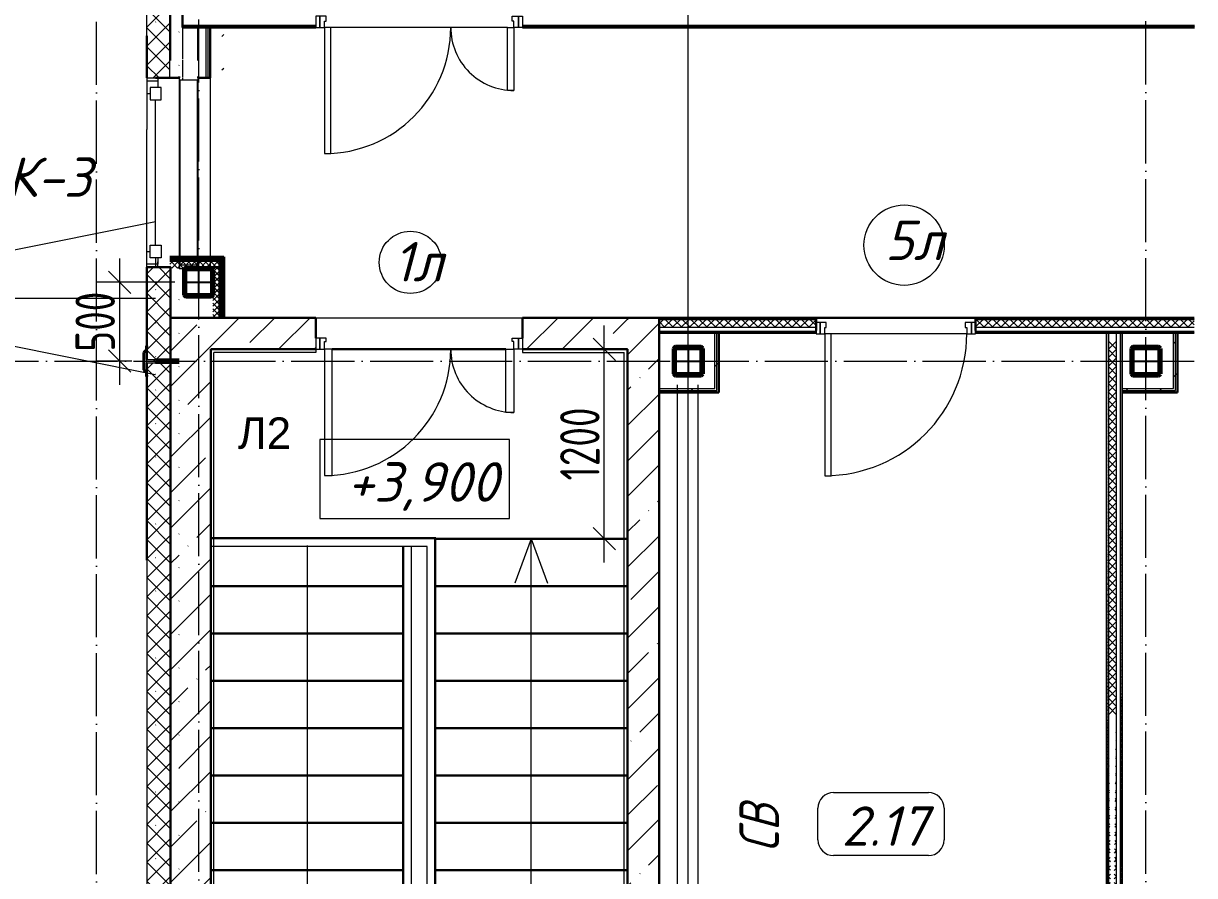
# Model space of a CAD drawing. Header units: millimetres. Extents: x -330955 to 144729, y -76510 to 25340.
# Drawn here: x 81484 to 88904, y 9025 to 14425 of the extents above; entities that cross this region are included whole.
import ezdxf
from ezdxf.enums import TextEntityAlignment as Align

# ---------------------------------------------------------------- set-up
doc = ezdxf.new("R2010")
doc.units = ezdxf.units.MM
doc.header["$LTSCALE"] = 20
for name, pattern in [('_ШПТ__20_т__2_5__Линия сетки', [25, 20, -2.5, 0, -2.5]), ('CENTER', [20, 15, -1.7, 1.6, -1.7]), ('CENTER2', [28.575, 19.05, -3.175, 3.175, -3.175]), ('GOST2.303 5', [24, 20, -1.5, 1, -1.5])]:
    doc.linetypes.add(name, pattern=pattern)
doc.layers.get('0').update_dxf_attribs({"lineweight": 0})
doc.layers.get('Defpoints').update_dxf_attribs({"color": 4})
for name, color, linetype, lineweight in [('F-670-M_FSP', 7, 'Continuous', 9), ('Высотные отметки', 7, 'Continuous', 9), ('Лестницы', 7, 'Continuous', 30), ('Марки помещений', 7, 'Continuous', 20), ('Обобщенные модели', 7, 'Continuous', 18), ('Оси', 7, 'CENTER2', 9), ('Перекрытия', 7, 'Continuous', 18), ('Размерные', 45, 'Continuous', 15), ('Размеры', 7, 'Continuous', 9), ('Средние', 142, 'Continuous', 30), ('Стены', 7, 'Continuous', 18), ('Стены разрез', 7, 'Continuous', 30), ('Стены штриховка', 7, 'Continuous', 9), ('Типовые аннотации', 7, 'Continuous', 18), ('Элементы узлов', 7, 'Continuous', 18)]:
    doc.layers.add(name, color=color, linetype=linetype, lineweight=lineweight)
doc.layers.add('PDF _Текст', color=7, linetype='Continuous')
for name, color, linetype, lineweight, true_color in [('Внутренние кромки', 7, 'Continuous', 9, 0x004000), ('Двери', 7, 'Continuous', 9, 0x804000), ('Импосты витража', 7, 'Continuous', 9, 0x004080), ('Каркас несущий', 7, 'Continuous', 18, 0x800040), ('Каркас_Импост', 7, 'Continuous', 9, 0x804000), ('Крыши', 7, 'Continuous', 9, 0x004000), ('Линии', 7, 'Continuous', 9, 0x00a600), ('Монтажный зазор', 7, 'Continuous', 9, 0x804000), ('Ограждение', 7, 'Continuous', 9, 0x408080), ('Окна', 7, 'Continuous', 13, 0x0080c0), ('Панель', 7, 'Continuous', 9, 0x804000), ('Поручни', 7, 'Continuous', 9, 0x408080), ('Скрытые грани', 7, 'Continuous', 18, 0x800040)]:
    doc.layers.add(name, color=color, linetype=linetype, lineweight=lineweight, true_color=true_color)
doc.layers.add('Вспомогательные', color=6, linetype='Continuous', plot=False)
doc.styles.add('GOST 2.304', font='CS_Gost2304.shx', dxfattribs={"oblique": 15})
doc.styles.add('GOST Common_2', font='gost-common.ttf', dxfattribs={"width": 0.9, "height": 250})
doc.styles.add('PDF Arial', font='arial.ttf')
doc.styles.add('PDF ISOCPEUR Italic', font='isocpeui.ttf')
doc.dimstyles.new('Основной_2_5_мм', dxfattribs={"dimscale": 304.8, "dimtxt": 251.428749, "dimasz": 0.463911, "dimexe": 0.492126, "dimexo": 0.492126, "dimgap": 0.098425, "dimtad": 1, "dimdec": 3, "dimrnd": 0.001, "dimdsep": 46, "dimtxsty": 'GOST Common_2', "dimblk1": 'OBLIQUE', "dimblk2": 'OBLIQUE', "dimsah": 1, "dimcen": 0.09, "dimdle": 0.492126, "dimazin": 2, "dimtfac": 1, "dimtdec": 4, "dimtix": 1, "dimtmove": 0, "dimatfit": 3, "dimfxl": 1, "dimtvp": 1, "dimtolj": 1, "dimtzin": 0, "dimlwd": 20, "dimlwe": 20, "dimarcsym": 2})
pattern_1 = [(45, (67596, 6285), (-106.066, 106.066), [])]
pattern_2 = [(45, (67596, 6285), (-224.5064, 224.5064), []), (45, (67820.5, 6285), (-224.5064, 224.5064), [396.875, -79.375, 3.353, -76.022])]
pattern_3 = [(45, (67683, 6285), (-106.066, 106.066), [])]
pattern_4 = [(45, (85875.3953, 25983.9514), (-4.490128, 4.490128), [])]
pattern_5 = [(45, (82665.3953, 25983.9514), (-4.490128, 4.490128), [])]
pattern_6 = [(135, (64366, 6285), (-4.490128, -4.490128), [])]

# ---------------------------------------------------------------- blocks, each defined once
blk = doc.blocks.new('102_Окно_1Створка_ГОСТ23166-99 - 1160х1150h-949099-_О__L2_3_900_')
at = {"layer": 'Каркас_Импост', "color": 7, "lineweight": 18}
for p, q in [((-638.1, 75), (-638.1, 5)), ((-638.1, 75), (-603.1, 75)), ((-618.1, 75), (-538.1, 75)), ((-618.1, 5), (-618.1, 75)), ((-538.1, 75), (-538.1, 55)), ((461.9, 75), (461.9, 55)), ((541.9, 75), (461.9, 75)), ((561.9, 75), (526.9, 75)), ((541.9, 5), (541.9, 75)), ((561.9, 75), (561.9, 5)), ((-638.1, 5), (-603.1, 5)), ((-578.1, 5), (-618.1, 5)), ((-578.1, -15), (-578.1, 55)), ((-578.1, 55), (-498.1, 55)), ((-498.1, 55), (-498.1, -15)), ((-498.1, 20), (421.9, 20)), ((421.9, 55), (421.9, -15)), ((501.9, 55), (421.9, 55)), ((501.9, -15), (501.9, 55)), ((541.9, 5), (501.9, 5)), ((561.9, 5), (526.9, 5)), ((-498.1, -15), (-578.1, -15)), ((421.9, -15), (501.9, -15))]:
    blk.add_line(p, q, dxfattribs=at)
blk = doc.blocks.new('101_Дверь_Двупольная_Алюминиевая_ГОСТ23747-2015 - ДАН_Дв_2080х1260_800__О_Л_П-1342839-_О__L2_3_900_')
at = {"layer": 'Каркас_Импост', "color": 7}
for p, q in [((-630, 100), (-600, 100)), ((-630, 30), (-630, 100)), ((-600, 100), (-600, 50)), ((630, 100), (600, 100)), ((600, 100), (600, 50)), ((630, 30), (630, 100)), ((-590, 30), (-630, 30)), ((-600, 50), (-590, 50)), ((-590, 50), (-590, 30)), ((600, 50), (590, 50)), ((590, 50), (590, 30)), ((590, 30), (630, 30))]:
    blk.add_line(p, q, dxfattribs=at)
at = {"layer": 'Монтажный зазор', "color": 7}
for p, q in [((-655, 100), (-630, 100)), ((-655, 30), (-655, 100)), ((-630, 100), (-630, 30)), ((655, 100), (630, 100)), ((630, 100), (630, 30)), ((655, 30), (655, 100)), ((-630, 30), (-655, 30)), ((630, 30), (655, 30))]:
    blk.add_line(p, q, dxfattribs=at)
at = {"layer": 'Панель', "color": 7, "lineweight": 18}
for p, q in [((600, 900), (550, 900)), ((550, 900), (550, 100)), ((600, 100), (600, 900)), ((-600, 500), (-550, 500)), ((-600, 100), (-600, 500)), ((-550, 500), (-550, 100)), ((-550, 100), (-600, 100)), ((550, 100), (600, 100))]:
    blk.add_line(p, q, dxfattribs=at)
at = {"layer": 'Панель', "color": 7}
for centre, radius, start, end in [((600, 100), 800, 90, 180), ((-600, 100), 400, 360, 90)]:
    blk.add_arc(centre, radius, start, end, dxfattribs=at)
blk = doc.blocks.new('101_Дверь_Однопольная_Деревянная_ГОСТ 475-2016 - ДВ_1Рл_2080х960_Г_ПрБ-1361026-_О__L2_3_900_')
at = {"layer": 'Каркас_Импост', "color": 7}
for p, q in [((-450, 75), (-480, 75)), ((-480, 75), (-480, 5)), ((-450, 35), (-450, 75)), ((480, 75), (450, 75)), ((450, 75), (450, 35)), ((480, 5), (480, 75)), ((-480, 5), (-440, 5)), ((-440, 35), (-450, 35)), ((-440, 5), (-440, 35)), ((450, 35), (440, 35)), ((440, 35), (440, 5)), ((440, 5), (480, 5))]:
    blk.add_line(p, q, dxfattribs=at)
at = {"layer": 'Монтажный зазор', "color": 7}
for p, q in [((-480, 75), (-505, 75)), ((-505, 75), (-505, 5)), ((-480, 5), (-480, 75)), ((505, 75), (480, 75)), ((480, 75), (480, 5)), ((505, 5), (505, 75)), ((-505, 5), (-480, 5)), ((480, 5), (505, 5))]:
    blk.add_line(p, q, dxfattribs=at)
at = {"layer": 'Панель', "color": 7, "lineweight": 18}
for p, q in [((450, 975), (410, 975)), ((410, 975), (410, 75)), ((450, 75), (450, 975)), ((410, 75), (450, 75))]:
    blk.add_line(p, q, dxfattribs=at)
at = {"layer": 'Панель', "color": 7}
blk.add_arc((450, 75), 900, 90, 180, dxfattribs=at)
blk = doc.blocks.new('101_Дверь_Двупольная_Деревянная_ГОСТ 475-2016 - ДВ_2Рл_2080х1260_800__О_ПрБ-1372749-_О__L2_3_900_')
at = {"layer": 'Каркас_Импост', "color": 7}
for p, q in [((-630, 75), (-600, 75)), ((-630, 5), (-630, 75)), ((-600, 75), (-600, 35)), ((630, 75), (600, 75)), ((600, 75), (600, 35)), ((630, 5), (630, 75)), ((-590, 5), (-630, 5)), ((-600, 35), (-590, 35)), ((-590, 35), (-590, 5)), ((600, 35), (590, 35)), ((590, 35), (590, 5)), ((590, 5), (630, 5))]:
    blk.add_line(p, q, dxfattribs=at)
at = {"layer": 'Монтажный зазор', "color": 7}
for p, q in [((-655, 75), (-630, 75)), ((-655, 5), (-655, 75)), ((-630, 75), (-630, 5)), ((655, 75), (630, 75)), ((630, 75), (630, 5)), ((655, 5), (655, 75)), ((-630, 5), (-655, 5)), ((630, 5), (655, 5))]:
    blk.add_line(p, q, dxfattribs=at)
at = {"layer": 'Панель', "color": 7, "lineweight": 18}
for p, q in [((600, 875), (560, 875)), ((560, 875), (560, 75)), ((600, 75), (600, 875)), ((-600, 475), (-560, 475)), ((-600, 75), (-600, 475)), ((-560, 475), (-560, 75)), ((-560, 75), (-600, 75)), ((560, 75), (600, 75))]:
    blk.add_line(p, q, dxfattribs=at)
at = {"layer": 'Панель', "color": 7}
for centre, radius, start, end in [((600, 75), 800, 90, 180), ((-600, 75), 400, 360, 90)]:
    blk.add_arc(centre, radius, start, end, dxfattribs=at)
blk = doc.blocks.new('253_Балка_Труба_ГОСТ 30245-2003 - 120x120x5-1324363-_О__L2_3_900_')
at = {"layer": 'Каркас несущий', "color": 7}
for p, q in [((587.3, 60), (-587.3, 60)), ((-587.3, 51), (-587.3, 60)), ((-587.3, -51), (-587.3, 51)), ((587.3, 60), (587.3, 51)), ((587.3, 51), (587.3, -51)), ((-587.3, -60), (-587.3, -51)), ((-587.3, -60), (587.3, -60)), ((587.3, -51), (587.3, -60))]:
    blk.add_line(p, q, dxfattribs=at)
at = {"layer": 'Скрытые грани', "color": 7}
for p, q in [((-587.3, 55), (587.3, 55)), ((-587.3, -55), (587.3, -55))]:
    blk.add_line(p, q, dxfattribs=at)
blk = doc.blocks.new('Ограждение - Ограждение-1239730-_О__L2_3_900_')
at = {"layer": 'Поручни', "color": 7}
for p, q in [((16501, 4881), (15075, 4881)), ((16495, 4875), (15075, 4875)), ((16445, 4825), (15075, 4825)), ((16289, 4825), (16289, 1269)), ((16295, 4825), (16295, 1275)), ((16345, 4825), (16345, 1325)), ((16445, 1325), (16445, 4825)), ((16495, 1275), (16495, 4875)), ((16501, 1269), (16501, 4881)), ((16289, 1269), (16501, 1269)), ((16295, 1275), (16495, 1275)), ((16345, 1325), (16445, 1325))]:
    blk.add_line(p, q, dxfattribs=at)
blk = doc.blocks.new('190_ФЭ_Стена_Стык вертикальный - ФЭ-C1_110-1317728-_О__L2_3_900_')
at = {"layer": 'Обобщенные модели', "lineweight": 9}
h = blk.add_hatch(dxfattribs=at)
h.set_pattern_fill('FP_5', color=256, style=0, pattern_type=2)
h.set_pattern_definition([(45, (0, 0), (-106.066, 106.066), [])])
h.paths.add_polyline_path([(14722, 5902), (14723, 5903), (14723, 5928.4), (14706, 5945.4), (14706, 6054.6), (14723, 6071.6), (14722, 6072), (14705, 6055), (14705, 5945), (14722, 5928)], flags=0)
at = {"layer": 'Обобщенные модели', "lineweight": 40}
for p, q in [((14722, 6072), (14722, 6098)), ((14722, 6098), (14725, 6098)), ((14724, 6097), (14723, 6097)), ((14723, 6071.6), (14723, 6097)), ((14724, 6088), (14724, 6097)), ((14724, 6088), (14725, 6088)), ((14725, 6098), (14725, 6088)), ((14705, 6055), (14722, 6072)), ((14705, 5945), (14705, 6055)), ((14723, 6071.6), (14706, 6054.6)), ((14706, 5945.4), (14706, 6054.6)), ((14722, 5928), (14705, 5945)), ((14706, 5945.4), (14723, 5928.4)), ((14722, 5902), (14722, 5928)), ((14725, 5902), (14722, 5902)), ((14723, 5928.4), (14723, 5903)), ((14723, 5903), (14724, 5903)), ((14724, 5903), (14724, 5912)), ((14725, 5912), (14724, 5912)), ((14725, 5902), (14725, 5912))]:
    blk.add_line(p, q, dxfattribs=at)
blk = doc.blocks.new('Прямоугольный импост - 20х150 мм_Утеплитель_Наружный-1317558-_О__L2_3_900_')
at = {"layer": 'Импосты витража'}
h = blk.add_hatch(dxfattribs=at)
h.set_pattern_fill('FP_21', style=0, pattern_type=2)
h.set_pattern_definition([(225, (6000, 14800), (60.10408, -60.10408), []), (135, (6000, 14800), (-60.10408, -60.10408), [])])
h.paths.add_polyline_path([(10, 75), (10, -75), (-10, -75), (-10, 75)], flags=0)
at = {"layer": 'Импосты витража', "color": 7, "lineweight": 18}
for p, q in [((10, 75), (-10, 75)), ((-10, 75), (-10, -75)), ((10, 75), (10, -75)), ((-10, -75), (10, -75))]:
    blk.add_line(p, q, dxfattribs=at)
blk = doc.blocks.new('012_Стрелка _ЭлУзла_Линия_ - Стрелка с пустым кружком-1367275-_О__L2_3_900_')
at = {"layer": 'Элементы узлов'}
blk.add_line((1, 0), (3600, 0), dxfattribs=at)
blk = doc.blocks.new('012_Стрелка _ЭлУзла_Линия_ - Стрелка-1367453-_О__L2_3_900_')
at = {"layer": 'Элементы узлов'}
blk.add_line((1, 0), (3557, 0), dxfattribs=at)
blk = doc.blocks.new('050_Марка_Помещение_ОдноЗначение - Номер в прямоугольнике-676399-_О__L2_3_900_')
at = {"layer": 'Типовые аннотации', "lineweight": 9}
for p, q in [((-3, 2), (3, 2)), ((-4, -1), (-4, 1)), ((4, 1), (4, -1)), ((3, -2), (-3, -2))]:
    blk.add_line(p, q, dxfattribs=at)
for centre, start, end in [((-3, 1), 90, 180), ((3, 1), 360, 90), ((-3, -1), 180, 270), ((3, -1), 270, 0)]:
    blk.add_arc(centre, 1, start, end, dxfattribs=at)
blk = doc.blocks.new('_Oblique')
at = {"color": 0, "linetype": 'ByBlock', "lineweight": -2}
blk.add_line((-0.5, -0.5), (0.5, 0.5), dxfattribs=at)
blk = doc.blocks.new('*D144')
at = {"layer": 'Defpoints', "color": 0, "transparency": 16777216}
for p in [(85064.4, 12360), (85164.3, 12360), (85064.4, 11160)]:
    blk.add_point(p, dxfattribs=at)
at = {"layer": 'Размеры', "color": 0, "lineweight": 20, "transparency": 16777216}
for p, q in [((85164.3, 11010), (85164.3, 12510)), ((85214.4, 12360), (85314.3, 12360)), ((85214.4, 11160), (85314.3, 11160))]:
    blk.add_line(p, q, dxfattribs=at)
at = {"layer": 'Размеры', "color": 0, "lineweight": 20, "transparency": 16777216, "xscale": 141.4, "yscale": 141.4, "zscale": 141.4}
for p, rotation in [((85164.3, 12360), 90), ((85164.3, 11160), 270)]:
    blk.add_blockref('_Oblique', p, dxfattribs=dict(at, rotation=rotation))
at = {"layer": 'Размеры', "color": 0, "lineweight": 20, "transparency": 16777216, "insert": (85009.3, 11760), "char_height": 250, "width": 700.591, "attachment_point": 5, "rotation": 90, "style": 'GOST Common_2'}
blk.add_mtext('\\A1;1200', dxfattribs=at)
blk = doc.blocks.new('Высотные отметки - Рамка-5093-_О__L2_3_900_')
at = {"layer": 'Типовые аннотации', "lineweight": 9}
for p, q in [((-6, 0), (-6, 5)), ((-6, 5), (6, 5)), ((6, 5), (6, 0)), ((6, 0), (-6, 0))]:
    blk.add_line(p, q, dxfattribs=at)
blk = doc.blocks.new('к4')
at = {"color": 0, "linetype": 'Continuous', "lineweight": 60, "ltscale": 150}
for p, q in [((4150607.8, 536606.2), (4150607.8, 536766.2)), ((4150612.8, 536606.2), (4150612.8, 536766.2)), ((4150617.8, 536776.2), (4150777.8, 536776.2)), ((4150617.8, 536771.2), (4150777.8, 536771.2)), ((4150782.8, 536766.2), (4150782.8, 536606.2)), ((4150787.8, 536766.2), (4150787.8, 536606.2)), ((4150777.8, 536601.2), (4150617.8, 536601.2)), ((4150777.8, 536596.2), (4150617.8, 536596.2))]:
    blk.add_line(p, q, dxfattribs=at)
at = {"color": 0, "linetype": 'GOST2.303 5', "lineweight": 25, "ltscale": 150}
for p, q in [((4150697.8, 536778.2), (4150697.8, 536594.2)), ((4150605.8, 536686.2), (4150789.8, 536686.2))]:
    blk.add_line(p, q, dxfattribs=at)
at = {"color": 0, "linetype": 'Continuous', "lineweight": 60, "ltscale": 150}
for centre, radius, start, end in [((4150617.8, 536766.2), 10, 90, 180), ((4150617.8, 536766.2), 5, 90, 180), ((4150777.8, 536766.2), 10, 0, 90), ((4150777.8, 536766.2), 5, 0, 90), ((4150617.8, 536606.2), 10, 180, 270), ((4150617.8, 536606.2), 5, 180, 270), ((4150777.8, 536606.2), 5, 270, 0), ((4150777.8, 536606.2), 10, 270, 0)]:
    blk.add_arc(centre, radius, start, end, dxfattribs=at)
at = {"layer": 'Вспомогательные', "color": 0, "ltscale": 10}
blk.add_line((4150612.8, 536686.2), (4150782.8, 536686.2), dxfattribs=at)
blk = doc.blocks.new('к2')
at = {"color": 0, "linetype": 'Continuous', "lineweight": 60, "ltscale": 150}
for p, q in [((4137507.8, 536606.2), (4137507.8, 536766.2)), ((4137512.8, 536606.2), (4137512.8, 536766.2)), ((4137517.8, 536776.2), (4137677.8, 536776.2)), ((4137517.8, 536771.2), (4137677.8, 536771.2)), ((4137682.8, 536766.2), (4137682.8, 536606.2)), ((4137687.8, 536766.2), (4137687.8, 536606.2)), ((4137677.8, 536601.2), (4137517.8, 536601.2)), ((4137677.8, 536596.2), (4137517.8, 536596.2))]:
    blk.add_line(p, q, dxfattribs=at)
at = {"color": 0, "linetype": 'GOST2.303 5', "lineweight": 25, "ltscale": 150}
for p, q in [((4137597.8, 536778.2), (4137597.8, 536594.2)), ((4137505.8, 536686.2), (4137689.8, 536686.2))]:
    blk.add_line(p, q, dxfattribs=at)
at = {"color": 0, "linetype": 'Continuous', "lineweight": 60, "ltscale": 150}
for centre, radius, start, end in [((4137517.8, 536766.2), 10, 90, 180), ((4137517.8, 536766.2), 5, 90, 180), ((4137677.8, 536766.2), 10, 0, 90), ((4137677.8, 536766.2), 5, 0, 90), ((4137517.8, 536606.2), 10, 180, 270), ((4137517.8, 536606.2), 5, 180, 270), ((4137677.8, 536606.2), 5, 270, 0), ((4137677.8, 536606.2), 10, 270, 0)]:
    blk.add_arc(centre, radius, start, end, dxfattribs=at)
at = {"layer": 'Вспомогательные', "color": 0, "ltscale": 10}
blk.add_line((4137512.8, 536686.2), (4137682.8, 536686.2), dxfattribs=at)
blk = doc.blocks.new('*D157')
at = {"layer": 'Defpoints', "color": 0, "transparency": 16777216}
for p in [(82594, 12785), (82093.5, 12285), (82321, 12285)]:
    blk.add_point(p, dxfattribs=at)
at = {"layer": 'Размеры', "color": 0, "lineweight": 20, "transparency": 16777216}
for p, q in [((82093.5, 12935), (82093.5, 12135)), ((82444, 12785), (81943.5, 12785)), ((82171, 12285), (81943.5, 12285))]:
    blk.add_line(p, q, dxfattribs=at)
at = {"layer": 'Размеры', "color": 0, "lineweight": 20, "transparency": 16777216, "xscale": 141.4, "yscale": 141.4, "zscale": 141.4}
for p, rotation in [((82093.5, 12785), 90), ((82093.5, 12285), 270)]:
    blk.add_blockref('_Oblique', p, dxfattribs=dict(at, rotation=rotation))
at = {"layer": 'Размеры', "color": 0, "lineweight": 20, "transparency": 16777216, "insert": (81938.5, 12535), "char_height": 250, "width": 726.16, "attachment_point": 5, "rotation": 90, "style": 'GOST Common_2'}
blk.add_mtext('\\A1;500', dxfattribs=at)

msp = doc.modelspace()

# ---------------------------------------------------------------- hatches: boundary and pattern name
h = msp.add_hatch()
h.set_pattern_fill('ANSI37', color=4, scale=8)
h.set_pattern_definition([(45, (-2612191.615, 647599.902), (-17.96051224, 17.96051224), []), (135, (-2612191.615, 647599.902), (-17.96051224, -17.96051224), [])])
h.paths.add_polyline_path([(82594, 12920), (82412, 12920), (82412, 12875), (82594, 12875), (82594, 12877)])
h.paths.add_polyline_path([(82729, 12920), (82594, 12920), (82594, 12877), (82594, 12875), (82674, 12875), (82684, 12875), (82684, 12560), (82729, 12560)])
at = {"true_color": 0xff0000}
h = msp.add_hatch(dxfattribs=at)
h.set_pattern_fill('ANSI31', color=1, scale=2, angle=90)
h.set_pattern_definition(pattern_6)
edge = h.paths.add_edge_path()
edge.add_line((88358.5, 12460), (88358.5, 6180))
edge.add_line((88346, 12460), (88346, 6135))
h = msp.add_hatch(dxfattribs=at)
h.set_pattern_fill('ANSI31', color=1, scale=2, angle=90)
h.set_pattern_definition(pattern_6)
edge = h.paths.add_edge_path()
edge.add_line((88433.5, 12460), (88433.5, 6180))
edge.add_line((88446, 12460), (88446, 6180))
at = {"layer": 'F-670-M_FSP'}
for points in [[(82741.5, 12945), (82741.5, 12932.5), (82412, 12932.5), (82412, 12945), (82689.536, 12945)], [(82741.5, 12560), (82754, 12560), (82754, 12945), (82741.5, 12945)]]:
    msp.add_hatch(color=1, dxfattribs=at).paths.add_polyline_path(points)
at = {"layer": 'F-670-M_FSP', "true_color": 0xf26722}
for points in [[(82412, 12920), (82412, 12932.5), (82729, 12932.5), (82729, 12920), (82690.2216, 12920)], [(82729, 12560), (82741.5, 12560), (82741.5, 12932.5), (82729, 12932.5)]]:
    msp.add_hatch(color=30, dxfattribs=at).paths.add_polyline_path(points)
at = {"layer": 'Стены', "lineweight": 18}
h = msp.add_hatch(dxfattribs=at)
h.set_pattern_fill('ANSI31', color=1, scale=2, style=0)
h.set_pattern_definition([(45, (79495.3953, 27923.9514), (-4.490128, 4.490128), [])])
h.paths.add_polyline_path([(82491, 14400), (83336, 14400), (83336, 14412.5), (82491, 14412.5)])
h = msp.add_hatch(dxfattribs=at)
h.set_pattern_fill('ANSI31', color=1, scale=2, style=0)
h.set_pattern_definition([(45, (87620.3953, 27923.9514), (-4.490128, 4.490128), [])])
h.paths.add_polyline_path([(88904.2843, 14400), (88904.2996, 14412.5), (84646, 14412.5), (84646, 14400)])
h = msp.add_hatch(dxfattribs=at)
h.set_pattern_fill('ANSI31', color=1, scale=2, style=0)
h.set_pattern_definition(pattern_5)
h.paths.add_polyline_path([(85630.7292, 12547.5), (86506, 12547.5), (86506, 12560), (85511, 12560), (85511, 12547.5)])
at = {"layer": 'Стены', "ltscale": 200, "true_color": 0x7a7a7a}
h = msp.add_hatch(dxfattribs=at)
h.set_pattern_fill('NET', color=8, scale=12, angle=45, style=0)
h.set_pattern_definition([(45, (-94688.713, -25862.392), (-26.940768, 26.940768), []), (135, (-94688.713, -25862.392), (-26.940768, -26.940768), [])])
h.paths.add_polyline_path([(85511, 12497.5), (86506, 12497.5), (86506, 12547.5), (85511, 12547.5)])
at = {"layer": 'Стены', "lineweight": 18}
h = msp.add_hatch(dxfattribs=at)
h.set_pattern_fill('ANSI31', color=1, scale=2, style=0)
h.set_pattern_definition(pattern_4)
h.paths.add_polyline_path([(88902.0153, 12547.5), (88902.0306, 12560), (87516, 12560), (87516, 12547.5)])
at = {"layer": 'Стены', "ltscale": 200, "true_color": 0x7a7a7a}
h = msp.add_hatch(dxfattribs=at)
h.set_pattern_fill('NET', color=8, scale=12, angle=45, style=0)
h.set_pattern_definition([(45, (-91478.713, -25862.392), (-26.940768, 26.940768), []), (135, (-91478.713, -25862.392), (-26.940768, -26.940768), [])])
h.paths.add_polyline_path([(88901.9541, 12497.5), (88902.0153, 12547.5), (87516, 12547.5), (87516, 12497.5)])
at = {"layer": 'Стены', "lineweight": 18}
h = msp.add_hatch(dxfattribs=at)
h.set_pattern_fill('ANSI31', color=1, scale=2, style=0)
h.set_pattern_definition(pattern_5)
h.paths.add_polyline_path([(85511, 12460), (86506, 12460), (86506, 12472.5), (85511, 12472.5)])
h = msp.add_hatch(dxfattribs=at)
h.set_pattern_fill('ANSI31', color=1, scale=2, style=0)
h.set_pattern_definition(pattern_4)
h.paths.add_polyline_path([(88901.9081, 12460), (88901.9235, 12472.5), (87516, 12472.5), (87516, 12460)])
at = {"layer": 'Стены', "ltscale": 200, "true_color": 0x7a7a7a}
h = msp.add_hatch(dxfattribs=at)
h.set_pattern_fill('NET', color=8, scale=12, angle=135)
h.set_pattern_definition([(135, (46491, -2080), (-26.940768, -26.940768), []), (225, (46491, -2080), (26.940768, -26.940768), [])])
h.paths.add_polyline_path([(88408.5, 12410), (88408.5, 10043), (88358.5, 10043), (88358.5, 12410)])
edge = h.paths.add_edge_path()
edge.add_line((88408.5, 10043), (88408.5, 6185))
edge.add_line((88358.5, 10043), (88358.5, 6185))
at = {"layer": 'Стены штриховка', "lineweight": 9}
h = msp.add_hatch(dxfattribs=at)
h.set_pattern_fill('FP_6', color=256, style=0, pattern_type=2)
h.set_pattern_definition([(45, (67539, 6285), (-60.10408, 60.10408), []), (135, (67539, 6285), (-60.10408, -60.10408), [])])
h.paths.add_polyline_path([(82412, 12295), (82412, 12880), (82266, 12880), (82266, 12295)], flags=0)
h.paths.add_polyline_path([(82412, 14080), (82412, 18388), (82266, 18388), (82266, 14080), (82288.9248, 14080)], flags=0)
h = msp.add_hatch(dxfattribs=at)
h.set_pattern_fill('FP_5', color=256, style=0, pattern_type=2)
h.set_pattern_definition(pattern_1)
h.paths.add_polyline_path([(82321, 12295), (82323, 12295), (82323, 12880), (82321, 12880), (82321, 12373)], flags=0)
h.paths.add_polyline_path([(82321, 14080), (82323, 14080), (82323, 18388), (82321, 18388), (82321, 14244.3317)], flags=0)
h = msp.add_hatch(dxfattribs=at)
h.set_pattern_fill('FP_5', color=256, style=0, pattern_type=2)
h.set_pattern_definition(pattern_1)
h.paths.add_polyline_path([(82471, 12295), (82471, 12880), (82469, 12880), (82469, 12295)], flags=0)
h.paths.add_polyline_path([(82471, 14080), (82471, 16521.6649), (82471, 18388), (82469, 18388), (82469, 14080)], flags=0)
h = msp.add_hatch(dxfattribs=at)
h.set_pattern_fill('FP_5', color=256, style=0, pattern_type=2)
h.set_pattern_definition(pattern_3)
h.paths.add_polyline_path([(82740.5, 12560), (82753, 12560), (82753, 12880), (82740.5, 12880), (82740.5, 12617.6651)], flags=0)
h.paths.add_polyline_path([(82740.5, 14080), (82753, 14080), (82753, 14400.4539), (82740.5, 14400.4539), (82740.5, 14244.3317)], flags=0)
h = msp.add_hatch(dxfattribs=at)
h.set_pattern_fill('FP_5', color=256, style=0, pattern_type=2)
h.set_pattern_definition(pattern_3)
h.paths.add_polyline_path([(82728, 12560), (82740.5, 12560), (82740.5, 12880), (82728, 12880), (82728, 12617.6651)], flags=0)
h = msp.add_hatch(dxfattribs=at)
h.set_pattern_fill('FP_4', color=256, style=0, pattern_type=2)
h.set_pattern_definition(pattern_2)
h.paths.add_polyline_path([(82671, 6160), (82671, 12560), (82416, 12560), (82416, 6160), (82553.3834, 6160)])
h = msp.add_hatch(dxfattribs=at)
h.set_pattern_fill('FP_4', color=256, style=0, pattern_type=2)
h.set_pattern_definition(pattern_2)
h.paths.add_polyline_path([(83336, 12360), (83336, 12560), (82671, 12560), (82671, 12360)], flags=0)
h.paths.add_polyline_path([(85311, 12360), (85311, 12560), (84646, 12560), (84646, 12360), (85042.8874, 12360)], flags=0)
h = msp.add_hatch(dxfattribs=at)
h.set_pattern_fill('FP_4', color=256, style=0, pattern_type=2)
h.set_pattern_definition(pattern_2)
h.paths.add_polyline_path([(85457.8047, 6360), (85511, 6360), (85511, 12560), (85311, 12560), (85311, 6360)], flags=0)
h = msp.add_hatch(dxfattribs=at)
h.set_pattern_fill('FP_5', color=256, style=0, pattern_type=2)
h.set_pattern_definition(pattern_1)
h.paths.add_polyline_path([(85878, 12099.5), (85878, 12410), (85865.5, 12410), (85865.5, 12099.5), (85872.722, 12099.5)], flags=0)
h = msp.add_hatch(dxfattribs=at)
h.set_pattern_fill('FP_5', color=256, style=0, pattern_type=2)
h.set_pattern_definition(pattern_1)
h.paths.add_polyline_path([(85890.5, 12087), (85890.5, 12410), (85878, 12410), (85878, 12087)], flags=0)
h = msp.add_hatch(dxfattribs=at)
h.set_pattern_fill('FP_5', color=256, style=0, pattern_type=2)
h.set_pattern_definition(pattern_1)
h.paths.add_polyline_path([(88783, 12099.5), (88783, 12410), (88770.5, 12410), (88770.5, 12099.5), (88777.1433, 12099.5)], flags=0)
h = msp.add_hatch(dxfattribs=at)
h.set_pattern_fill('FP_5', color=256, style=0, pattern_type=2)
h.set_pattern_definition(pattern_1)
h.paths.add_polyline_path([(88795.5, 12087), (88795.5, 12410), (88783, 12410), (88783, 12087)], flags=0)
h = msp.add_hatch(dxfattribs=at)
h.set_pattern_fill('FP_6', color=256, style=0, pattern_type=2)
h.set_pattern_definition([(45, (67541, 6285), (-60.10408, 60.10408), []), (135, (67541, 6285), (-60.10408, -60.10408), [])])
h.paths.add_polyline_path([(82268, 6180), (82414, 6180), (82414, 12275), (82268, 12275), (82268, 11316.3319)], flags=0)
h = msp.add_hatch(dxfattribs=at)
h.set_pattern_fill('FP_5', color=256, style=0, pattern_type=2)
h.set_pattern_definition(pattern_1)
h.paths.add_polyline_path([(82323, 6180), (82323, 12275), (82321, 12275), (82321, 6180)], flags=0)
h = msp.add_hatch(dxfattribs=at)
h.set_pattern_fill('FP_5', color=256, style=0, pattern_type=2)
h.set_pattern_definition(pattern_1)
h.paths.add_polyline_path([(82471, 6180), (82471, 12275), (82469, 12275), (82469, 6180)], flags=0)
h = msp.add_hatch(dxfattribs=at)
h.set_pattern_fill('FP_5', color=256, style=0, pattern_type=2)
h.set_pattern_definition(pattern_1)
h.paths.add_polyline_path([(85511, 12099.5), (85865.5, 12099.5), (85865.5, 12112), (85511, 12112)], flags=0)
h = msp.add_hatch(dxfattribs=at)
h.set_pattern_fill('FP_5', color=256, style=0, pattern_type=2)
h.set_pattern_definition(pattern_1)
h.paths.add_polyline_path([(85815.5, 12087), (85878, 12087), (85878, 12099.5), (85511, 12099.5), (85511, 12087)], flags=0)
h = msp.add_hatch(dxfattribs=at)
h.set_pattern_fill('FP_5', color=256, style=0, pattern_type=2)
h.set_pattern_definition(pattern_1)
h.paths.add_polyline_path([(88770.5, 12099.5), (88770.5, 12112), (88471, 12112), (88471, 12099.5), (88720.5, 12099.5)], flags=0)
h = msp.add_hatch(dxfattribs=at)
h.set_pattern_fill('FP_5', color=256, style=0, pattern_type=2)
h.set_pattern_definition(pattern_1)
h.paths.add_polyline_path([(88471, 12087), (88783, 12087), (88783, 12099.5), (88471, 12099.5)], flags=0)

# ---------------------------------------------------------------- linework, layer by layer
for p, q in [((85696, 4036.0868), (85696, 20399)), ((82471, 12871), (82506, 12871)), ((88346, 6180), (88346, 12459)), ((88446, 6180), (88446, 12460))]:
    msp.add_line(p, q)
for centre, radius in [((87064, 13020), 254.6168), ((83935.2485, 12910.9495), 197.0913)]:
    msp.add_circle(centre, radius)
at = {"layer": 'F-670-M_FSP', "lineweight": 35}
for p, q in [((82412, 12945), (82741.5, 12945)), ((82412, 12932.5), (82729, 12932.5)), ((82741.5, 12932.5), (82412, 12932.5)), ((82729, 12920), (82412, 12920)), ((82729, 12932.5), (82729, 12920)), ((82729, 12560), (82729, 12932.5)), ((82729, 12932.5), (82741.5, 12932.5)), ((82741.5, 12560), (82741.5, 12945)), ((82741.5, 12945), (82754, 12945)), ((82741.5, 12932.5), (82741.5, 12560)), ((82754, 12945), (82754, 12560))]:
    msp.add_line(p, q, dxfattribs=at)
at = {"layer": 'F-670-M_FSP'}
for p, q in [((82741.5, 12945), (82412, 12945)), ((82741.5, 12945), (82412, 12945)), ((82412, 12945), (82741.5, 12945)), ((82729, 12932.5), (82412, 12932.5)), ((82412, 12932.5), (82741.5, 12932.5)), ((82412, 12932.5), (82741.5, 12932.5)), ((82741.5, 12932.5), (82412, 12932.5)), ((82412, 12920), (82729, 12920)), ((82729, 12920), (82729, 12932.5)), ((82741.5, 12932.5), (82729, 12932.5)), ((82729, 12932.5), (82729, 12560)), ((82754, 12945), (82741.5, 12945)), ((82741.5, 12945), (82741.5, 12560)), ((82754, 12945), (82741.5, 12945)), ((82741.5, 12945), (82741.5, 12560)), ((82741.5, 12560), (82741.5, 12945)), ((82741.5, 12945), (82754, 12945)), ((82741.5, 12560), (82741.5, 12932.5)), ((82754, 12560), (82754, 12945)), ((82754, 12560), (82754, 12945)), ((82754, 12945), (82754, 12560))]:
    msp.add_line(p, q, dxfattribs=at)
at = {"layer": 'Внутренние кромки', "color": 7}
msp.add_line((79891, 12685), (82321, 12685), dxfattribs=at)
at = {"layer": 'Высотные отметки'}
msp.add_line((83954.0747, 11287.971), (83962.6207, 11287.971), dxfattribs=at)
at = {"layer": 'Крыши', "color": 7}
for p, q in [((82264, 18307), (82264, 14345.9091)), ((82266, 14080), (82266, 13752.7273)), ((79900.9029, 12685.9806), (82321, 13170)), ((82321, 12940), (82321, 12880)), ((79900.9029, 12684.0194), (82318, 12200.6)), ((82321, 12200), (82319, 12200.4)), ((82266, 11024.0909), (82266, 6263))]:
    msp.add_line(p, q, dxfattribs=at)
at = {"layer": 'Лестницы', "color": 7}
for p, q in [((84541, 12360), (83441, 12360)), ((84097, 11160), (85311, 11160)), ((84097, 11160), (85311, 11160)), ((83885, 10860), (82671, 10860)), ((83885, 10860), (82671, 10860)), ((84097, 10860), (85311, 10860)), ((84097, 10860), (85311, 10860)), ((83885, 10560), (82671, 10560)), ((83885, 10560), (82671, 10560)), ((84097, 10560), (85311, 10560)), ((84097, 10560), (85311, 10560)), ((83885, 10260), (82671, 10260)), ((83885, 10260), (82671, 10260)), ((84097, 10260), (85311, 10260)), ((84097, 10260), (85311, 10260)), ((83885, 9960), (82671, 9960)), ((83885, 9960), (82671, 9960)), ((84097, 9960), (85311, 9960)), ((84097, 9960), (85311, 9960)), ((83885, 9660), (82671, 9660)), ((83885, 9660), (82671, 9660)), ((84097, 9660), (85311, 9660)), ((84097, 9660), (85311, 9660)), ((83885, 9360), (82671, 9360)), ((83885, 9360), (82671, 9360)), ((84097, 9360), (85311, 9360)), ((84097, 9360), (85311, 9360)), ((83885, 9060), (82671, 9060)), ((83885, 9060), (82671, 9060)), ((84097, 9060), (85311, 9060)), ((84097, 9060), (85311, 9060))]:
    msp.add_line(p, q, dxfattribs=at)
at = {"layer": 'Линии', "color": 7}
for p, q in [((82691, 6380), (82691, 12340)), ((83336, 12340), (82691, 12340)), ((83336, 12360), (83336, 12340)), ((84646, 12360), (84646, 12340)), ((84646, 12340), (85291, 12340)), ((85291, 6380), (85291, 12340))]:
    msp.add_line(p, q, dxfattribs=at)
at = {"layer": 'Оси', "linetype": '_ШПТ__20_т__2_5__Линия сетки'}
for p, q in [((81946, 4033.7926), (81946, 20260.8127)), ((82596, 4547.9718), (82596, 19608.0387)), ((88596, 4036.3319), (88596, 19608.0387)), ((64176.6572, 12285), (88901.6938, 12285))]:
    msp.add_line(p, q, dxfattribs=at)
at = {"layer": 'Перекрытия'}
for p, q in [((82491, 14400), (82491, 14200)), ((84551, 14400), (83431, 14400)), ((82491, 14195), (82491, 14085)), ((82491, 14080), (82491, 14067.3)), ((83336, 12560), (84646, 12560)), ((86506, 12560), (87516, 12560)), ((87461, 12459), (86601, 12459))]:
    msp.add_line(p, q, dxfattribs=at)
at = {"layer": 'Средние', "linetype": 'CENTER', "lineweight": 5, "ltscale": 150}
for p, q in [((85628, 6483), (85628, 12134)), ((85760, 6483), (85760, 12134))]:
    msp.add_line(p, q, dxfattribs=at)
at = {"layer": 'Стены', "lineweight": 18}
for p, q in [((83336, 14412.5), (82491, 14412.5)), ((83336, 14400), (82491, 14400)), ((88904.2996, 14412.5), (84646, 14412.5)), ((86506, 12547.5), (85511, 12547.5)), ((88902.0153, 12547.5), (87516, 12547.5)), ((86506, 12497.5), (85511, 12497.5)), ((86506, 12472.5), (85511, 12472.5)), ((88901.9541, 12497.5), (87516, 12497.5)), ((88901.9235, 12472.5), (87516, 12472.5)), ((86506, 12460), (85511, 12460)), ((88901.9081, 12460), (87516, 12460)), ((88346, 12460), (88346, 6135)), ((88358.5, 12460), (88358.5, 6180)), ((88408.5, 12460), (88408.5, 6180)), ((88433.5, 12460), (88433.5, 6180)), ((88446, 12460), (88446, 6180))]:
    msp.add_line(p, q, dxfattribs=at)
at = {"layer": 'Стены'}
for p, q in [((82471, 14080), (82471, 12880)), ((82591, 12880), (82591, 14080)), ((82666, 14080), (82666, 12880)), ((82266, 12929.656), (82266, 13752.7273))]:
    msp.add_line(p, q, dxfattribs=at)
at = {"layer": 'Стены разрез'}
for p, q in [((82414, 18404.5), (82414, 14191)), ((82491, 14500), (82491, 14400)), ((82491, 14400), (83336, 14400)), ((82491, 14400), (83336, 14400)), ((82591, 14400.4539), (82591, 14191)), ((82666, 14400.4539), (82591, 14400.4539)), ((82666, 14080), (82666, 14400.4539)), ((84646, 14400), (88904.2843, 14400)), ((87001, 14400), (88904.2843, 14400)), ((82266, 14345.9091), (82266, 14080)), ((82321, 14080), (82471, 14080)), ((82471, 14089), (82471, 14080)), ((82591, 14089), (82591, 14080)), ((82591, 14080), (82666, 14080)), ((82266, 12383), (82266, 12880)), ((82266, 12880), (82416, 12880)), ((82416, 12880), (82416, 6135)), ((82471, 12871), (82471, 12880)), ((82591, 12880), (82591, 12871)), ((82753, 12880), (82591, 12880)), ((82753, 12560), (82753, 12880)), ((83336, 12560), (82416, 12560)), ((82591, 12560), (82666, 12560)), ((83336, 12430), (83336, 12560)), ((85511, 12560), (84646, 12560)), ((84646, 12560), (84646, 12430)), ((88902.0306, 12560), (85261, 12560)), ((86506, 12560), (85511, 12560)), ((85511, 12560), (85511, 12410)), ((85511, 6135), (85511, 12560)), ((86506, 12480), (86506, 12560)), ((88902.0306, 12560), (87516, 12560)), ((87516, 12560), (87516, 12480)), ((88902.0306, 12560), (88371, 12560)), ((88902.0306, 12560), (88471, 12560)), ((88902.0306, 12560), (88471, 12560)), ((85890.5, 12087), (85890.5, 12460)), ((88795.5, 12087), (88795.5, 12460)), ((82266, 12295), (82266, 12373)), ((82671, 6360), (82671, 12360)), ((82671, 12360), (83336, 12360)), ((84646, 12360), (85311, 12360)), ((85311, 12360), (85311, 6360)), ((82266, 12197), (82266, 12275)), ((82321, 12295), (82471, 12295)), ((82321, 12275), (82471, 12275)), ((82266, 11024.0909), (82266, 12187)), ((85511, 12087), (85890.5, 12087)), ((88446, 12087), (88795.5, 12087))]:
    msp.add_line(p, q, dxfattribs=at)
at = {"layer": 'Стены штриховка', "lineweight": 9}
for p, q in [((82266, 14080), (82266, 18388)), ((82412, 14080), (82412, 18388)), ((82641, 14080), (82641, 14400.4539)), ((82653.5, 14080), (82653.5, 14400.4539)), ((82268, 12295), (82268, 12880)), ((82414, 12295), (82414, 12880)), ((82728, 12560), (82728, 12880)), ((82732, 12560), (82732, 12875)), ((82740.5, 12560), (82740.5, 12880)), ((82744.5, 12560), (82744.5, 12875)), ((85865.5, 12112), (85865.5, 12460)), ((85878, 12099.5), (85878, 12460)), ((88770.5, 12112), (88770.5, 12460)), ((88783, 12099.5), (88783, 12460)), ((82268, 6163), (82268, 12275)), ((85511, 12112), (85865.5, 12112)), ((85511, 12099.5), (85878, 12099.5)), ((88446, 12112), (88770.5, 12112)), ((88446, 12099.5), (88783, 12099.5))]:
    msp.add_line(p, q, dxfattribs=at)
at = {"layer": 'Типовые аннотации', "lineweight": 20}
for q in [(84598.394, 10878.0922), (84803.606, 10878.0922)]:
    msp.add_line((84701, 11160), q, dxfattribs=at)

# ---------------------------------------------------------------- block references
at = {"layer": 'Высотные отметки', "lineweight": 20, "extrusion": (0, 0, -1), "xscale": 99.99999999999993, "yscale": 99.99999999999993, "zscale": 99.99999999999993}
msp.add_blockref('Высотные отметки - Рамка-5093-_О__L2_3_900_', (-83962.6207, 11287.971), dxfattribs=at)
at = {"layer": 'Двери', "color": 8, "true_color": 0x7f7f7f, "rotation": 180}
for name, p in [('101_Дверь_Двупольная_Деревянная_ГОСТ 475-2016 - ДВ_2Рл_2080х1260_800__О_ПрБ-1372749-_О__L2_3_900_', (83991, 14475)), ('101_Дверь_Однопольная_Деревянная_ГОСТ 475-2016 - ДВ_1Рл_2080х960_Г_ПрБ-1361026-_О__L2_3_900_', (87011, 12534)), ('101_Дверь_Двупольная_Алюминиевая_ГОСТ23747-2015 - ДАН_Дв_2080х1260_800__О_Л_П-1342839-_О__L2_3_900_', (83991, 12460))]:
    msp.add_blockref(name, p, dxfattribs=at)
at = {"layer": 'Импосты витража', "color": 7, "lineweight": 18, "extrusion": (0, 0, -1), "rotation": 270.0000000000001}
msp.add_blockref('Прямоугольный импост - 20х150 мм_Утеплитель_Наружный-1317558-_О__L2_3_900_', (-82341, 12285), dxfattribs=at)
at = {"layer": 'Каркас несущий', "color": 7, "rotation": 90}
msp.add_blockref('253_Балка_Труба_ГОСТ 30245-2003 - 120x120x5-1324363-_О__L2_3_900_', (82531, 13480), dxfattribs=at)
at = {"layer": 'Марки помещений', "xscale": 99.99999999999993, "yscale": 99.99999999999993, "zscale": 99.99999999999993}
msp.add_blockref('050_Марка_Помещение_ОдноЗначение - Номер в прямоугольнике-676399-_О__L2_3_900_', (86917.454, 9351.8295), dxfattribs=at)
at = {"layer": 'Обобщенные модели', "lineweight": 40}
msp.add_blockref('190_ФЭ_Стена_Стык вертикальный - ФЭ-C1_110-1317728-_О__L2_3_900_', (67541, 6285), dxfattribs=at)
at = {"layer": 'Ограждение', "color": 7}
msp.add_blockref('Ограждение - Ограждение-1239730-_О__L2_3_900_', (67596, 6285), dxfattribs=at)
at = {"layer": 'Окна', "color": 7, "rotation": 89.99999999999991}
msp.add_blockref('102_Окно_1Створка_ГОСТ23166-99 - 1160х1150h-949099-_О__L2_3_900_', (82341, 13518.1), dxfattribs=at)
at = {"layer": 'Размерные', "color": 0}
for name, p in [('к2', (-4055003.7786, -523901.2294)), ('к2', (-4055003.7786, -523901.2294)), ('к4', (-4065001.7786, -524401.2294)), ('к4', (-4062101.7786, -524401.2294))]:
    msp.add_blockref(name, p, dxfattribs=at)
at = {"layer": 'Элементы узлов'}
for name, p, rotation in [('012_Стрелка _ЭлУзла_Линия_ - Стрелка с пустым кружком-1367275-_О__L2_3_900_', (84701, 7560), 89.9999999999999), ('012_Стрелка _ЭлУзла_Линия_ - Стрелка-1367453-_О__L2_3_900_', (83281, 11117), 269.9999999999999)]:
    msp.add_blockref(name, p, dxfattribs=dict(at, rotation=rotation))

# ---------------------------------------------------------------- texts
at = {"layer": 'PDF _Текст', "insert": (82842.4183, 11727.0702), "char_height": 199.09726, "attachment_point": 7, "style": 'PDF Arial'}
msp.add_mtext('Л2', dxfattribs=at)
at = {"layer": 'Марки помещений', "lineweight": 9, "char_height": 250, "width": 223.670812, "attachment_point": 1, "style": 'PDF ISOCPEUR Italic'}
for s, insert in [('ОК-3', (81181, 13576)), ('5л', (86942.4985, 13175.185)), ('1л', (83827.2485, 13039.9495)), ('+3,900', (83533.9446, 11644.678)), ('2.17', (86667.556, 9463.9419))]:
    msp.add_mtext(s, dxfattribs=dict(at, insert=insert))
at = {"layer": 'Размерные', "linetype": 'Continuous', "ltscale": 400, "style": 'GOST 2.304', "oblique": 15}
msp.add_text('СВ', height=250, rotation=90, dxfattribs=at).set_placement((86270.6065, 9324.5), align=Align.CENTER)

# ---------------------------------------------------------------- dimensions: what is measured, and where the dimension line sits
at = {"layer": 'Размеры', "lineweight": 20}
for base, p1, p2, override, picture, middle in [((82093.5, 12285), (82594, 12785), (82321, 12285), {"dimpost": '<>', "dimfxl": 1840}, '*D157', (81938.5, 12535)), ((85164.3459, 12360), (85064.361, 11160), (85064.361, 12360), {"dimpost": '<>', "dimfxl": 1200}, '*D144', (85009.3459, 11760))]:
    dim = msp.add_linear_dim(base=base, p1=p1, p2=p2, angle=90, dimstyle='Основной_2_5_мм', override=override, dxfattribs=at)
    dim.commit()
    dim.dimension.update_dxf_attribs({"geometry": picture, "text_midpoint": middle})

doc.saveas('drawing.dxf')
